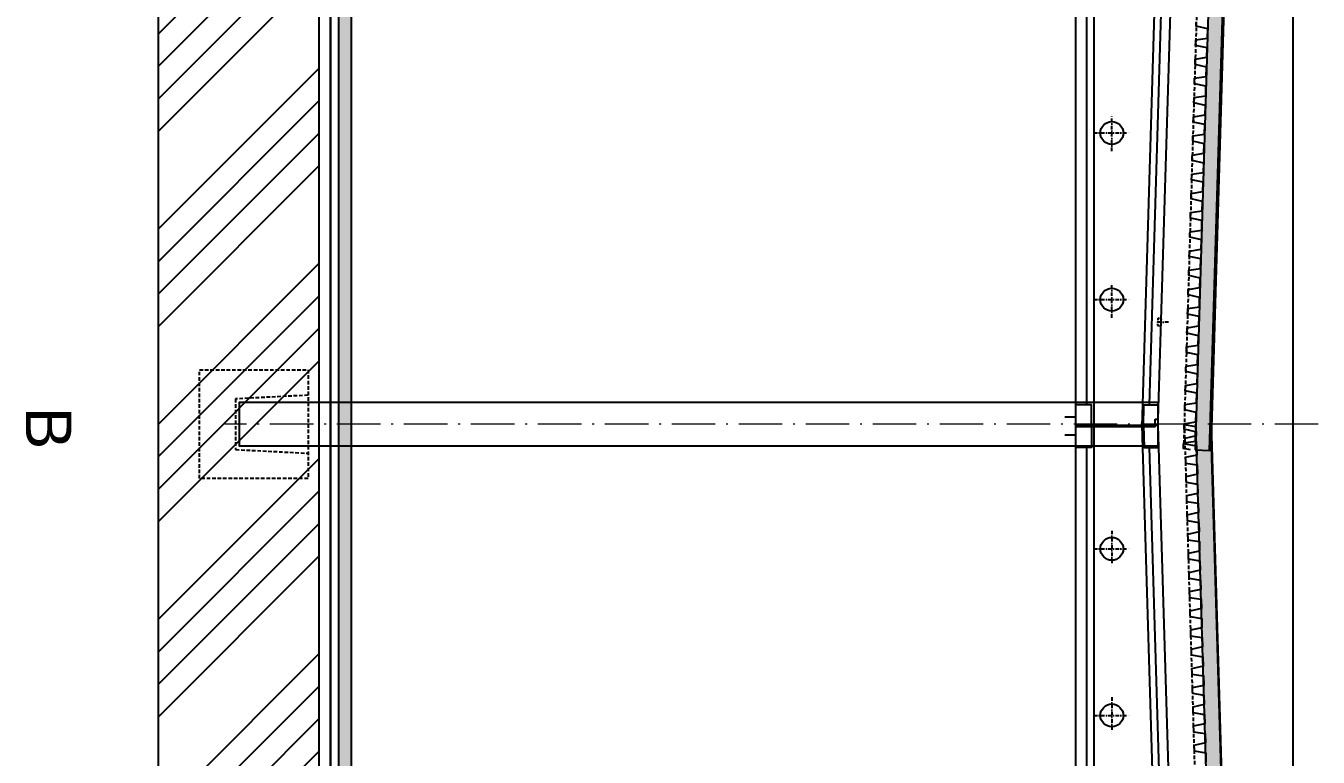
# Model space of a CAD drawing. Header units: millimetres. Extents: x 325046 to 1268204, y 1875583 to 2761998.
# Drawn here: x 326588 to 344435, y 2490298 to 2500392 of the extents above; entities that cross this region are included whole.
import ezdxf
from ezdxf.enums import TextEntityAlignment as Align

# ---------------------------------------------------------------- set-up
doc = ezdxf.new("R2010")
doc.units = ezdxf.units.MM
doc.header["$LTSCALE"] = 100
for name, pattern in [('ACAD_ISO10W100', [18.5, 12, -3, 0.5, -3]), ('DASHDOT', [1, 0.5, -0.25, 0, -0.25]), ('DASHED', [0.75, 0.5, -0.25]), ('DASHED2', [9.525, 6.35, -3.175])]:
    doc.linetypes.add(name, pattern=pattern)
for name, color, linetype in [('005', 9, 'Continuous'), ('025', 1, 'Continuous'), ('035', 7, 'Continuous'), ('DEHA', 2, 'Continuous'), ('TENKÁ', 7, 'Continuous'), ('ŠRAF-TERÉN', 34, 'Continuous'), ('ŽB - MONOLIT', 4, 'Continuous')]:
    doc.layers.add(name, color=color, linetype=linetype)
for name, color, linetype, lineweight, true_color in [('IZOLACE - H', 7, 'Continuous', 9, 0x525252), ('PŘÍČKY - SDK', 7, 'Continuous', 30, 0x6a1174), ('TRAPÉZ -  KRYTINA', 7, 'Continuous', 25, 0x005875)]:
    doc.layers.add(name, color=color, linetype=linetype, lineweight=lineweight, true_color=true_color)
for name, color, linetype, true_color in [('Izolace tepelná', 7, 'Continuous', 0xfdf0ce), ('Popis OS', 7, 'Continuous', 0xbd0a5d), ('ŽB - KALICHY', 7, 'DASHED2', 0x850000), ('ŽB - Šraf-monol', 7, 'Continuous', 0x6bc2a4)]:
    doc.layers.add(name, color=color, linetype=linetype, true_color=true_color)
doc.layers.add('Objekty - osy', color=5, linetype='ACAD_ISO10W100', lineweight=20)
doc.styles.add('ARIL-TENKÝ', font='arial.ttf')

# ---------------------------------------------------------------- blocks, each defined once
blk = doc.blocks.new('V3 POHL')
at = {"layer": '005', "linetype": 'DASHDOT'}
for points in [[(1939746, -5358205), (1939746, -5358705), (1939746, -5358705)], [(1939996, -5358455), (1939496, -5358455), (1939496, -5358455)], [(1939746, -5360505), (1939746, -5361005), (1939746, -5361005)], [(1939996, -5360755), (1939496, -5360755), (1939496, -5360755)], [(1939746, -5376965), (1939746, -5376465), (1939746, -5376465)], [(1939996, -5376715), (1939496, -5376715), (1939496, -5376715)], [(1939746, -5379265), (1939746, -5378765), (1939746, -5378765)], [(1939996, -5379015), (1939496, -5379015), (1939496, -5379015)]]:
    blk.add_lwpolyline(points, dxfattribs=at)
at = {"layer": '025', "linetype": 'DASHED', "const_width": 25}
for points in [[(1940396, -5356835), (1940246, -5356835)], [(1940396, -5380585), (1940246, -5380585)]]:
    blk.add_lwpolyline(points, dxfattribs=at)
at = {"layer": '025', "linetype": 'DASHED', "ltscale": 0.5}
blk.add_lwpolyline([(1939065, -5358095), (1939062, -5358195), (1939112, -5358197), (1939115, -5358097)], close=True, dxfattribs=at)
at = {"layer": '035', "ltscale": 0.5}
blk.add_lwpolyline([(1939146, -5356805), (1939104, -5356805), (1938749, -5368634), (1938749, -5368836), (1939105, -5380715), (1940246, -5380715), (1940246, -5356705), (1939146, -5356705), (1939146, -5356805)], close=True, dxfattribs=at)
for points in [[(1939326, -5356705), (1938966, -5368735), (1939325, -5380715)], [(1939311, -5356705), (1939302, -5357005), (1939098, -5357005)], [(1939976, -5380715), (1939976, -5380715), (1939996, -5380715), (1939996, -5356705), (1939976, -5356705), (1939976, -5356705)], [(1940026, -5356705), (1940026, -5357005), (1940246, -5357005)], [(1939228, -5357005), (1938876, -5368735), (1939226, -5380415)], [(1940096, -5380415), (1940096, -5357005)], [(1939309, -5380715), (1939300, -5380415), (1939096, -5380415)], [(1940026, -5380715), (1940026, -5380415), (1940246, -5380415)]]:
    blk.add_lwpolyline(points, dxfattribs=at)
for centre in [(1939746, -5358455), (1939746, -5360755), (1939746, -5376715), (1939746, -5379015)]:
    blk.add_circle(centre, 158, dxfattribs=at)
at = {"layer": 'DEHA', "color": 3, "linetype": 'DASHDOT'}
blk.add_lwpolyline([(1938964, -5358145), (1939164, -5358145)], dxfattribs=at)
blk = doc.blocks.new('H2 PO')
at = {"layer": '005', "linetype": 'DASHED'}
blk.add_lwpolyline([(2029475, -4892558), (2029475, -4891058), (2027975, -4891058), (2027975, -4892558)], close=True, dxfattribs=at)
blk.add_lwpolyline([(2029125, -4891058), (2029075, -4892058), (2028375, -4892058), (2028325, -4891058)], dxfattribs=at)

msp = doc.modelspace()

# ---------------------------------------------------------------- hatches: boundary and pattern name
at = {"layer": 'Izolace tepelná'}
h = msp.add_hatch(color=256, dxfattribs=at)
h.dxf.hatch_style = 1
h.paths.add_polyline_path([(343123.1, 2500804.1), (343303, 2506801.4), (343103.1, 2506807.4), (342923.1, 2500810.1)])
h.paths.add_polyline_path([(342943.1, 2494806.8), (343123.1, 2500804.1), (342923.1, 2500810.1), (342921.4, 2500752.4), (342743.2, 2494812.8)])
h.paths.add_polyline_path([(342934.9, 2494531.9), (342943.1, 2494806.8), (342743.2, 2494812.8), (342735, 2494537.9)])
h.paths.add_polyline_path([(343105.6, 2506892.7), (343305.7, 2506892.7), (343303, 2506801.4), (343103.1, 2506807.4)])
h = msp.add_hatch(color=256, dxfattribs=at)
h.dxf.hatch_style = 1
h.paths.add_polyline_path([(343123.1, 2488982.6), (343303, 2482985.3), (343103.1, 2482979.3), (342923.1, 2488976.6)])
h.paths.add_polyline_path([(343105.6, 2482894), (343305.7, 2482894), (343303, 2482985.3), (343103.1, 2482979.3)])
h.paths.add_polyline_path([(342945.7, 2494893.4), (342745.6, 2494893.4), (342923.1, 2488976.6), (343123.1, 2488982.6)])
at = {"layer": 'ŠRAF-TERÉN'}
h = msp.add_hatch(dxfattribs=at)
h.set_pattern_fill('ANSI34', color=256, scale=100, angle=180, style=0)
h.set_pattern_definition([(225, (3748669, 1557477), (1347.0384, -1347.0384), []), (225, (3748220, 1557477), (1347.0384, -1347.0384), []), (225, (3747771, 1557477), (1347.0384, -1347.0384), []), (225, (3747322, 1557477), (1347.0384, -1347.0384), [])])
h.paths.add_polyline_path([(330638, 2610592.7), (330638, 2605017.7), (329288, 2605017.7), (329288, 2605567.7), (328413.6, 2605567.7), (328413.6, 2610092.7), (329288, 2610092.7), (329288, 2610592.7)])
h.paths.add_polyline_path([(330088, 2616098.2), (330088, 2611802.5), (330088, 2611584.2), (329251.6, 2611430.2), (329310.7, 2611232.7), (329288, 2611092.7), (329288, 2611592.7), (328413.6, 2611592.7), (328413.6, 2616098.2)])
h.paths.add_polyline_path([(330638, 2599067.7), (329288, 2599067.7), (329288, 2599567.7), (328413.6, 2599567.7), (328413.6, 2604067.7), (329288, 2604067.7), (329288, 2604617.7), (329328, 2604617.7), (329328, 2604617.7), (329448, 2604617.7), (330638, 2604617.7)])
h.paths.add_polyline_path([(330638, 2598817.7), (329288, 2598817.7), (329288, 2599067.7), (329328, 2599067.7), (329328, 2599057.7), (329448, 2599057.7), (330638, 2599058.6)])
h.paths.add_polyline_path([(330638, 2598817.7), (330638, 2598567.7), (329448, 2598567.7), (329448, 2598577.7), (329328, 2598577.7), (329288, 2598577.3), (329288, 2598817.7)])
h.paths.add_polyline_path([(329288, 2598467.7), (329288, 2598067.7), (328413.6, 2598067.7), (328413.6, 2598511.4)], flags=17)
h.paths.add_polyline_path([(329288, 2598817.7), (329288, 2598567.7), (328413.6, 2598567.7), (328413.6, 2598817.7)])
h.paths.add_polyline_path([(329288, 2599067.7), (329288, 2598817.7), (328413.6, 2598817.7), (328413.6, 2599067.7)])
h.paths.add_polyline_path([(329288, 2599567.7), (329288, 2599167.7), (328413.6, 2599124), (328413.6, 2599567.7)], flags=17)
h.paths.add_polyline_path([(329288, 2604517.7), (329288, 2604067.7), (328413.6, 2604067.7), (328413.6, 2604561.4)], flags=17)
h.paths.add_polyline_path([(329288, 2604817.7), (329288, 2604617.7), (328413.6, 2604617.7), (328413.6, 2604817.7)])
h.paths.add_polyline_path([(329288, 2605017.7), (329288, 2604817.7), (328413.6, 2604817.7), (328413.6, 2605017.7)])
h.paths.add_polyline_path([(329288, 2605567.7), (329288, 2605117.7), (328413.6, 2605074), (328413.6, 2605567.7)], flags=17)
h.paths.add_polyline_path([(329288, 2610492.7), (329288, 2610092.7), (328413.6, 2610092.7), (328413.6, 2610536.4)], flags=17)
h.paths.add_polyline_path([(329288, 2610817.7), (329288, 2610592.7), (328413.6, 2610592.7), (328413.6, 2610817.7)])
h.paths.add_polyline_path([(329288, 2611092.7), (329288, 2610817.7), (328413.6, 2610817.7), (328413.6, 2611092.7)])
h.paths.add_polyline_path([(329288, 2611592.7), (329288, 2611192.7), (328413.6, 2611149), (328413.6, 2611592.7)], flags=17)
h.paths.add_polyline_path([(329655.4, 2473791.8), (330638, 2474664.6), (330638, 2598567.7), (329448, 2598567.7), (329328, 2598567.7), (329328, 2598567.7), (329288, 2598567.7), (329288, 2598067.7), (328413.6, 2598067.7), (328413.6, 2450125.8), (330145.3, 2450125.8), (329540.3, 2470005.1), (329091.3, 2470252.1), (329091.3, 2470657.8), (329655.4, 2470923.6)])
at = {"layer": 'ŽB - Šraf-monol'}
msp.add_hatch(color=256, dxfattribs=at).paths.add_polyline_path([(331085.4, 2472948.4), (330905.4, 2472948.4), (330905.4, 2611092.7), (331085.4, 2611092.7)])

# ---------------------------------------------------------------- linework, layer by layer
at = {"layer": '005', "linetype": 'DASHED'}
for points in [[(342585.6, 2518892.7), (342585.6, 2518892.7), (342945.6, 2506892.7), (342575.1, 2494542.7)], [(342585.6, 2494893.4), (342585.6, 2494893.4), (342945.6, 2482893.4), (342575.1, 2470543.4)]]:
    msp.add_lwpolyline(points, dxfattribs=at)
at = {"layer": '035', "ltscale": 0.5}
msp.add_lwpolyline([(342225.4, 2495192.7), (329535.4, 2495192.7), (329535.4, 2494592.7), (342225.4, 2494592.7)], close=True, dxfattribs=at)
at = {"layer": 'IZOLACE - H', "linetype": 'ByBlock', "ltscale": 1000}
for p, q in [((343325.7, 2506892.7), (342954.9, 2494531.3)), ((343325.7, 2482894), (342965.7, 2494893.4))]:
    msp.add_line(p, q, dxfattribs=at)
at = {"layer": 'IZOLACE - H', "linetype": 'DASHED', "ltscale": 10, "const_width": 20}
for points in [[(343315.7, 2506892.7), (342944.9, 2494531.6)], [(343315.7, 2482894), (342955.7, 2494893.4)]]:
    msp.add_lwpolyline(points, dxfattribs=at)
at = {"layer": 'Izolace tepelná'}
for points in [[(342735, 2494537.9), (342934.9, 2494531.9), (343305.7, 2506892.7)], [(343105.6, 2506892.7), (342735, 2494537.9)], [(343105.6, 2482894), (342745.6, 2494893.4)], [(342945.7, 2494893.4), (343305.7, 2482894)]]:
    msp.add_lwpolyline(points, dxfattribs=at)
at = {"layer": 'Objekty - osy', "ltscale": 0.5}
msp.add_lwpolyline([(344434.5, 2494892.7), (329335.4, 2494892.7)], dxfattribs=at)
at = {"layer": 'PŘÍČKY - SDK'}
msp.add_line((330795.4, 2611092.7), (330795.4, 2471143.4), dxfattribs=at)
at = {"layer": 'TENKÁ'}
msp.add_line((344085.4, 2591242.7), (344085.4, 2470543.4), dxfattribs=at)
at = {"layer": 'TRAPÉZ -  KRYTINA', "flags": 128}
for points in [[(342669.4, 2494539.4), (342575.6, 2494560), (342577.1, 2494609.9), (342577.8, 2494634.9), (342738.6, 2494660.1), (342742.5, 2494790.1), (342583.5, 2494824.8), (342585, 2494874.8), (342585.8, 2494899.8), (342746.6, 2494925), (342750.5, 2495054.9), (342591.5, 2495089.7), (342593, 2495139.7), (342593.7, 2495164.7), (342754.5, 2495189.9), (342758.4, 2495319.8), (342599.4, 2495354.6), (342600.9, 2495404.6), (342601.7, 2495429.6), (342762.5, 2495454.8), (342766.4, 2495584.7), (342607.4, 2495619.5), (342608.9, 2495669.5), (342609.6, 2495694.4), (342770.4, 2495719.6), (342774.3, 2495849.6), (342615.3, 2495884.4), (342616.8, 2495934.3), (342617.5, 2495959.3), (342778.4, 2495984.5), (342782.3, 2496114.5), (342623.2, 2496149.2), (342624.7, 2496199.2), (342625.5, 2496224.2), (342786.3, 2496249.4), (342790.2, 2496379.3), (342631.2, 2496414.1), (342632.7, 2496464.1), (342633.4, 2496489.1), (342794.3, 2496514.3), (342798.2, 2496644.2), (342639.1, 2496679), (342640.6, 2496729), (342641.4, 2496754), (342802.2, 2496779.2), (342806.1, 2496909.1), (342647.1, 2496943.9), (342648.6, 2496993.9), (342649.3, 2497018.9), (342810.2, 2497044), (342814.1, 2497174), (342655, 2497208.8), (342656.5, 2497258.7), (342657.3, 2497283.7), (342818.1, 2497308.9), (342822, 2497438.9), (342663, 2497473.6), (342664.5, 2497523.6), (342665.2, 2497548.6), (342826.1, 2497573.8), (342830, 2497703.7), (342670.9, 2497738.5), (342672.4, 2497788.5), (342673.2, 2497813.5), (342834, 2497838.7), (342837.9, 2497968.6), (342678.9, 2498003.4), (342680.4, 2498053.4), (342681.1, 2498078.4), (342841.9, 2498103.6), (342845.8, 2498233.5), (342686.8, 2498268.3), (342688.3, 2498318.3), (342689.1, 2498343.3), (342849.9, 2498368.4), (342853.8, 2498498.4), (342694.8, 2498533.2), (342696.3, 2498583.1), (342697, 2498608.1), (342857.8, 2498633.3), (342861.7, 2498763.3), (342702.7, 2498798.1), (342704.2, 2498848), (342705, 2498873), (342865.8, 2498898.2), (342869.7, 2499028.1), (342710.7, 2499062.9), (342712.2, 2499112.9), (342712.9, 2499137.9), (342873.7, 2499163.1), (342877.6, 2499293), (342718.6, 2499327.8), (342720.1, 2499377.8), (342720.9, 2499402.8), (342881.7, 2499428), (342885.6, 2499557.9), (342726.5, 2499592.7), (342728, 2499642.7), (342728.8, 2499667.7), (342889.6, 2499692.8), (342893.5, 2499822.8), (342734.5, 2499857.6), (342736, 2499907.6), (342736.7, 2499932.5), (342897.6, 2499957.7), (342901.5, 2500087.7), (342742.4, 2500122.5), (342743.9, 2500172.4), (342744.7, 2500197.4), (342905.5, 2500222.6), (342909.4, 2500352.6), (342750.4, 2500387.3), (342751.9, 2500437.3)], [(342585.6, 2494893.4), (342585.8, 2494886.9), (342746.6, 2494861.7), (342750.5, 2494731.8), (342591.5, 2494697), (342593, 2494647), (342593.7, 2494622), (342754.5, 2494596.9), (342758.4, 2494466.9), (342599.4, 2494432.1), (342600.9, 2494382.2), (342601.7, 2494357.2), (342762.5, 2494332), (342766.4, 2494202), (342607.4, 2494167.3), (342608.9, 2494117.3), (342609.6, 2494092.3), (342770.4, 2494067.1), (342774.3, 2493937.2), (342615.3, 2493902.4), (342616.8, 2493852.4), (342617.5, 2493827.4), (342778.4, 2493802.2), (342782.3, 2493672.3), (342623.2, 2493637.5), (342624.7, 2493587.5), (342625.5, 2493562.5), (342786.3, 2493537.3), (342790.2, 2493407.4), (342631.2, 2493372.6), (342632.7, 2493322.6), (342633.4, 2493297.6), (342794.3, 2493272.5), (342798.2, 2493142.5), (342639.1, 2493107.7), (342640.6, 2493057.8), (342641.4, 2493032.8), (342802.2, 2493007.6), (342806.1, 2492877.6), (342647.1, 2492842.8), (342648.6, 2492792.9), (342649.3, 2492767.9), (342810.2, 2492742.7), (342814.1, 2492612.8), (342655, 2492578), (342656.5, 2492528), (342657.3, 2492503), (342818.1, 2492477.8), (342822, 2492347.9), (342663, 2492313.1), (342664.5, 2492263.1), (342665.2, 2492238.1), (342826.1, 2492212.9), (342830, 2492083), (342670.9, 2492048.2), (342672.4, 2491998.2), (342673.2, 2491973.2), (342834, 2491948.1), (342837.9, 2491818.1), (342678.9, 2491783.3), (342680.4, 2491733.3), (342681.1, 2491708.4), (342841.9, 2491683.2), (342845.8, 2491553.2), (342686.8, 2491518.4), (342688.3, 2491468.5), (342689.1, 2491443.5), (342849.9, 2491418.3), (342853.8, 2491288.3), (342694.8, 2491253.6), (342696.3, 2491203.6), (342697, 2491178.6), (342857.8, 2491153.4), (342861.7, 2491023.5), (342702.7, 2490988.7), (342704.2, 2490938.7), (342705, 2490913.7), (342865.8, 2490888.5), (342869.7, 2490758.6), (342710.7, 2490723.8), (342712.2, 2490673.8), (342712.9, 2490648.8), (342873.7, 2490623.6), (342877.6, 2490493.7), (342718.6, 2490458.9), (342720.1, 2490408.9), (342720.9, 2490384), (342881.7, 2490358.8), (342885.6, 2490228.8)]]:
    msp.add_lwpolyline(points, dxfattribs=at)
at = {"layer": 'ŠRAF-TERÉN', "flags": 128}
for points in [[(330329.1, 2616098.2), (328413.6, 2616098.2), (328413.6, 2450125.8), (330145.3, 2450125.8), (329540.3, 2470005.1), (329091.3, 2470252.1), (329091.3, 2470657.8), (329655.4, 2470923.6)], [(330638, 2450125.8), (330638, 2610679.3), (329250.6, 2610951.8), (329251.6, 2611430.2), (330088, 2611584.2), (330088, 2616098.2), (329929.1, 2616098.2)]]:
    msp.add_lwpolyline(points, dxfattribs=at)
at = {"layer": 'ŽB - MONOLIT', "ltscale": 30}
msp.add_lwpolyline([(331085.4, 2472948.4), (331085.4, 2611092.7), (330905.4, 2611092.7), (330905.4, 2472948.4), (331085.4, 2472948.4)], dxfattribs=at)

# ---------------------------------------------------------------- block references
at = {"layer": '035', "rotation": 180}
for p in [(2281331.4, -2861842.2), (2281331.4, -2885841.6)]:
    msp.add_blockref('V3 POHL', p, dxfattribs=at)
at = {"layer": 'ŽB - KALICHY', "ltscale": 30, "xscale": -1, "rotation": 270}
msp.add_blockref('H2 PO', (5221543.4, 466168), dxfattribs=at)

# ---------------------------------------------------------------- texts
at = {"layer": 'Popis OS', "linetype": 'ByBlock', "style": 'ARIL-TENKÝ'}
msp.add_text('B', height=630, rotation=270, dxfattribs=at).set_placement((326903.1, 2494839.5), align=Align.MIDDLE_CENTER)

doc.saveas('drawing.dxf')
